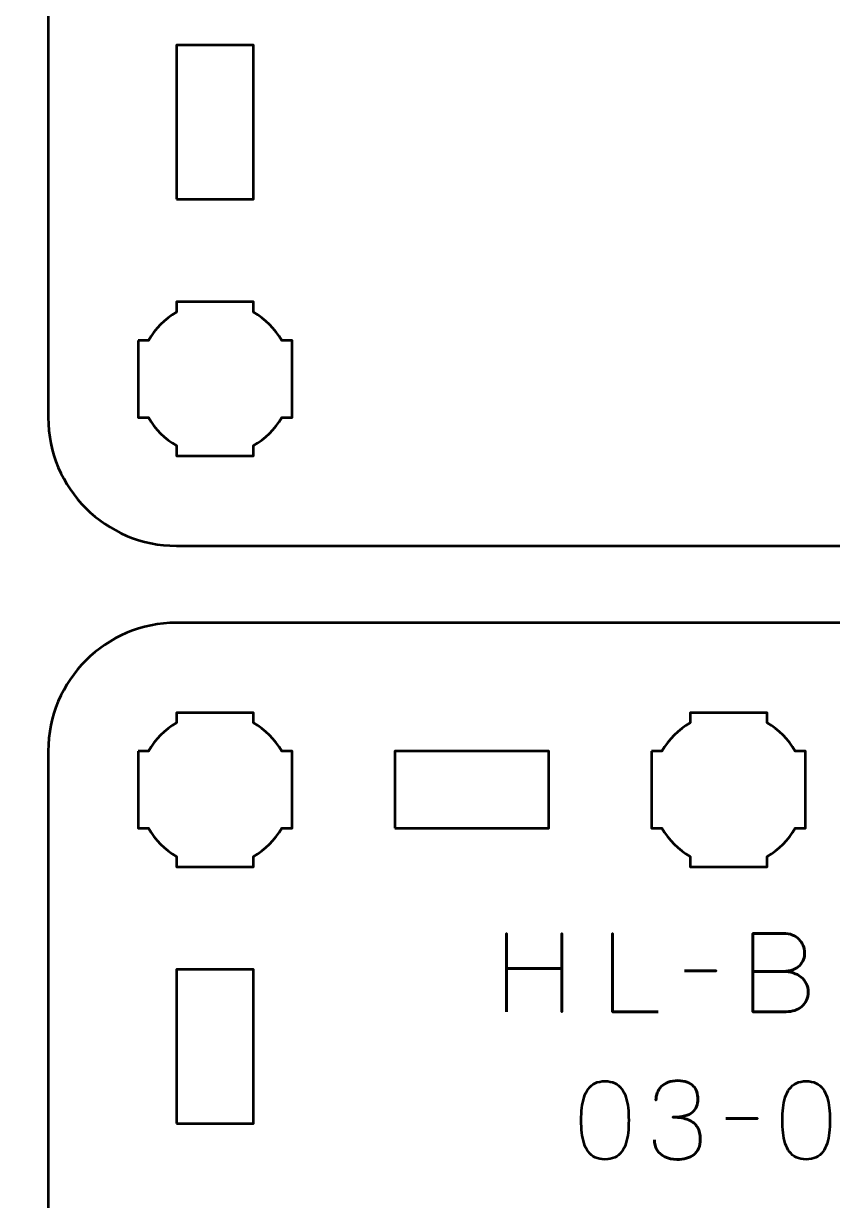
# Model space of a CAD drawing. Header units: centimetres. Extents: x -21 to 0, y -29.7 to 0.
# Drawn here: x -16.946 to -13.795, y -8.45 to -3.865 of the extents above; entities that cross this region are included whole.
import ezdxf

# ---------------------------------------------------------------- set-up
doc = ezdxf.new("R2010")
doc.units = ezdxf.units.CM
doc.header["$MEASUREMENT"] = 0
doc.layers.add('Layer 1', color=7, linetype='Continuous')

msp = doc.modelspace()

# ---------------------------------------------------------------- linework, layer by layer
at = {"layer": 'Layer 1', "lineweight": 53}
for points in [[(-16.35, -4.55), (-16.05, -4.55), (-16.05, -3.95), (-16.35, -3.95), (-16.35, -4.55)], [(-16.35, -8.15), (-16.05, -8.15), (-16.05, -7.55), (-16.35, -7.55), (-16.35, -8.15)]]:
    msp.add_lwpolyline(points, close=True, dxfattribs=at)
at = {"layer": 'Layer 1', "color": 1, "lineweight": 53}
msp.add_open_spline([(-21.00003, -29.19995), (-21.00003, -29.19995), (-21.00003, -2.89992), (-21.00003, -2.89992), (-21.00003, -2.89992), (-21.00003, -2.81709), (-20.93286, -2.74992), (-20.85003, -2.74992), (-20.85003, -2.74992), (-20.7672, -2.74992), (-20.70003, -2.68275), (-20.70003, -2.59992), (-20.70003, -2.59992), (-20.70003, -2.51709), (-20.7672, -2.44992), (-20.85003, -2.44992), (-20.85003, -2.44992), (-20.93286, -2.44992), (-21.00003, -2.38275), (-21.00003, -2.29992), (-21.00003, -2.29992), (-21.00003, -2.21709), (-20.93286, -2.14992), (-20.85003, -2.14992), (-20.85003, -2.14992), (-20.7672, -2.14992), (-20.70003, -2.08275), (-20.70003, -1.99992), (-20.70003, -1.99992), (-20.70003, -1.91709), (-20.7672, -1.84992), (-20.85003, -1.84992), (-20.85003, -1.84992), (-20.93286, -1.84992), (-21.00003, -1.78275), (-21.00003, -1.69992), (-21.00003, -1.69992), (-21.00003, -1.61709), (-20.93286, -1.54992), (-20.85003, -1.54992), (-20.85003, -1.54992), (-20.7672, -1.54992), (-20.70003, -1.48275), (-20.70003, -1.39992), (-20.70003, -1.39992), (-20.70003, -1.31709), (-20.7672, -1.24992), (-20.85003, -1.24992), (-20.85003, -1.24992), (-20.93286, -1.24992), (-21.00003, -1.18275), (-21.00003, -1.09992), (-21.00003, -1.09992), (-21.00003, -1.09992), (-21.00003, -0.49992), (-21.00003, -0.49992), (-21.00003, -0.49992), (-21.00003, -0.22295), (-20.77694, 0.00004), (-20.49994, 0.00004), (-20.49994, 0.00004), (-20.49994, 0.00004), (-0.50008, 0.00004), (-0.50008, 0.00004), (-0.50008, 0.00004), (-0.22294, 0.00004), (0.00002, -0.22295), (0.00002, -0.49992), (0.00002, -0.49992), (0.00002, -0.49992), (0.00002, -29.19995), (0.00002, -29.19995), (0.00002, -29.19995), (0.00002, -29.47695), (-0.22294, -29.70004), (-0.50008, -29.70004), (-0.50008, -29.70004), (-0.50008, -29.70004), (-20.49994, -29.70004), (-20.49994, -29.70004), (-20.49994, -29.70004), (-20.77694, -29.70004), (-21.00003, -29.47695), (-21.00003, -29.19995)], degree=3, knots=[0, 0, 0, 0, 0.047619, 0.047619, 0.047619, 0.047619, 0.0952381, 0.0952381, 0.0952381, 0.0952381, 0.1428571, 0.1428571, 0.1428571, 0.1428571, 0.1904762, 0.1904762, 0.1904762, 0.1904762, 0.2380952, 0.2380952, 0.2380952, 0.2380952, 0.2857143, 0.2857143, 0.2857143, 0.2857143, 0.3333333, 0.3333333, 0.3333333, 0.3333333, 0.3809524, 0.3809524, 0.3809524, 0.3809524, 0.4285714, 0.4285714, 0.4285714, 0.4285714, 0.4761905, 0.4761905, 0.4761905, 0.4761905, 0.5238095, 0.5238095, 0.5238095, 0.5238095, 0.5714286, 0.5714286, 0.5714286, 0.5714286, 0.6190476, 0.6190476, 0.6190476, 0.6190476, 0.6666667, 0.6666667, 0.6666667, 0.6666667, 0.7142857, 0.7142857, 0.7142857, 0.7142857, 0.7619048, 0.7619048, 0.7619048, 0.7619048, 0.8095238, 0.8095238, 0.8095238, 0.8095238, 0.8571429, 0.8571429, 0.8571429, 0.8571429, 0.9047619, 0.9047619, 0.9047619, 0.9047619, 0.952381, 0.952381, 0.952381, 0.952381, 1, 1, 1, 1], dxfattribs=at)
at = {"layer": 'Layer 1', "color": 3, "lineweight": 53}
for points in [[(-16.85, -5.4), (-16.85, -5.4), (-16.85, -1.1), (-16.85, -1.1), (-16.85, -1.1), (-16.85, -0.82391), (-16.62609, -0.6), (-16.35, -0.6), (-16.35, -0.6), (-16.35, -0.6), (-12.05, -0.6), (-12.05, -0.6), (-12.05, -0.6), (-11.77391, -0.6), (-11.55, -0.82391), (-11.55, -1.1), (-11.55, -1.1), (-11.55, -1.1), (-11.55, -5.4), (-11.55, -5.4), (-11.55, -5.4), (-11.55, -5.67609), (-11.77391, -5.9), (-12.05, -5.9), (-12.05, -5.9), (-12.05, -5.9), (-16.35, -5.9), (-16.35, -5.9), (-16.35, -5.9), (-16.62609, -5.9), (-16.85, -5.67609), (-16.85, -5.4)], [(-16.85, -11), (-16.85, -11), (-16.85, -6.7), (-16.85, -6.7), (-16.85, -6.7), (-16.85, -6.42391), (-16.62609, -6.2), (-16.35, -6.2), (-16.35, -6.2), (-16.35, -6.2), (-12.05, -6.2), (-12.05, -6.2), (-12.05, -6.2), (-11.77391, -6.2), (-11.55, -6.42391), (-11.55, -6.7), (-11.55, -6.7), (-11.55, -6.7), (-11.55, -11), (-11.55, -11), (-11.55, -11), (-11.55, -11.27609), (-11.77391, -11.5), (-12.05, -11.5), (-12.05, -11.5), (-12.05, -11.5), (-16.35, -11.5), (-16.35, -11.5), (-16.35, -11.5), (-16.62609, -11.5), (-16.85, -11.27609), (-16.85, -11)]]:
    msp.add_open_spline(points, degree=3, knots=[0, 0, 0, 0, 0.125, 0.125, 0.125, 0.125, 0.25, 0.25, 0.25, 0.25, 0.375, 0.375, 0.375, 0.375, 0.5, 0.5, 0.5, 0.5, 0.625, 0.625, 0.625, 0.625, 0.75, 0.75, 0.75, 0.75, 0.875, 0.875, 0.875, 0.875, 1, 1, 1, 1], dxfattribs=at)
at = {"layer": 'Layer 1', "lineweight": 53}
for points, knots in [([(-16.5, -5.1), (-16.5, -5.1), (-16.45985, -5.1), (-16.45985, -5.1), (-16.45985, -5.1), (-16.4335, -5.05447), (-16.39553, -5.0165), (-16.35, -4.99015), (-16.35, -4.99015), (-16.35, -4.99015), (-16.35, -4.95), (-16.35, -4.95), (-16.35, -4.95), (-16.35, -4.95), (-16.2, -4.95), (-16.2, -4.95), (-16.2, -4.95), (-16.2, -4.95), (-16.05, -4.95), (-16.05, -4.95), (-16.05, -4.95), (-16.05, -4.95), (-16.05, -4.99015), (-16.05, -4.99015), (-16.05, -4.99015), (-16.00447, -5.0165), (-15.9665, -5.05447), (-15.94015, -5.1), (-15.94015, -5.1), (-15.94015, -5.1), (-15.9, -5.1), (-15.9, -5.1), (-15.9, -5.1), (-15.9, -5.1), (-15.9, -5.25), (-15.9, -5.25), (-15.9, -5.25), (-15.9, -5.25), (-15.9, -5.4), (-15.9, -5.4), (-15.9, -5.4), (-15.9, -5.4), (-15.94015, -5.4), (-15.94015, -5.4), (-15.94015, -5.4), (-15.9665, -5.44553), (-16.00447, -5.4835), (-16.05, -5.50985), (-16.05, -5.50985), (-16.05, -5.50985), (-16.05, -5.55), (-16.05, -5.55), (-16.05, -5.55), (-16.05, -5.55), (-16.2, -5.55), (-16.2, -5.55), (-16.2, -5.55), (-16.2, -5.55), (-16.35, -5.55), (-16.35, -5.55), (-16.35, -5.55), (-16.35, -5.55), (-16.35, -5.50985), (-16.35, -5.50985), (-16.35, -5.50985), (-16.39553, -5.4835), (-16.4335, -5.44553), (-16.45985, -5.4), (-16.45985, -5.4), (-16.45985, -5.4), (-16.5, -5.4), (-16.5, -5.4), (-16.5, -5.4), (-16.5, -5.4), (-16.5, -5.25), (-16.5, -5.25), (-16.5, -5.25), (-16.5, -5.25), (-16.5, -5.1), (-16.5, -5.1)], [0, 0, 0, 0, 0.05, 0.05, 0.05, 0.05, 0.1, 0.1, 0.1, 0.1, 0.15, 0.15, 0.15, 0.15, 0.2, 0.2, 0.2, 0.2, 0.25, 0.25, 0.25, 0.25, 0.3, 0.3, 0.3, 0.3, 0.35, 0.35, 0.35, 0.35, 0.4, 0.4, 0.4, 0.4, 0.45, 0.45, 0.45, 0.45, 0.5, 0.5, 0.5, 0.5, 0.55, 0.55, 0.55, 0.55, 0.6, 0.6, 0.6, 0.6, 0.65, 0.65, 0.65, 0.65, 0.7, 0.7, 0.7, 0.7, 0.75, 0.75, 0.75, 0.75, 0.8, 0.8, 0.8, 0.8, 0.85, 0.85, 0.85, 0.85, 0.9, 0.9, 0.9, 0.9, 0.95, 0.95, 0.95, 0.95, 1, 1, 1, 1]), ([(-16.5, -6.7), (-16.5, -6.7), (-16.45985, -6.7), (-16.45985, -6.7), (-16.45985, -6.7), (-16.4335, -6.65447), (-16.39553, -6.6165), (-16.35, -6.59015), (-16.35, -6.59015), (-16.35, -6.59015), (-16.35, -6.55), (-16.35, -6.55), (-16.35, -6.55), (-16.35, -6.55), (-16.2, -6.55), (-16.2, -6.55), (-16.2, -6.55), (-16.2, -6.55), (-16.05, -6.55), (-16.05, -6.55), (-16.05, -6.55), (-16.05, -6.55), (-16.05, -6.59015), (-16.05, -6.59015), (-16.05, -6.59015), (-16.00447, -6.6165), (-15.9665, -6.65447), (-15.94015, -6.7), (-15.94015, -6.7), (-15.94015, -6.7), (-15.9, -6.7), (-15.9, -6.7), (-15.9, -6.7), (-15.9, -6.7), (-15.9, -6.85), (-15.9, -6.85), (-15.9, -6.85), (-15.9, -6.85), (-15.9, -7), (-15.9, -7), (-15.9, -7), (-15.9, -7), (-15.94015, -7), (-15.94015, -7), (-15.94015, -7), (-15.9665, -7.04553), (-16.00447, -7.0835), (-16.05, -7.10985), (-16.05, -7.10985), (-16.05, -7.10985), (-16.05, -7.15), (-16.05, -7.15), (-16.05, -7.15), (-16.05, -7.15), (-16.2, -7.15), (-16.2, -7.15), (-16.2, -7.15), (-16.2, -7.15), (-16.35, -7.15), (-16.35, -7.15), (-16.35, -7.15), (-16.35, -7.15), (-16.35, -7.10985), (-16.35, -7.10985), (-16.35, -7.10985), (-16.39553, -7.0835), (-16.4335, -7.04553), (-16.45985, -7), (-16.45985, -7), (-16.45985, -7), (-16.5, -7), (-16.5, -7), (-16.5, -7), (-16.5, -7), (-16.5, -6.85), (-16.5, -6.85), (-16.5, -6.85), (-16.5, -6.85), (-16.5, -6.7), (-16.5, -6.7)], [0, 0, 0, 0, 0.05, 0.05, 0.05, 0.05, 0.1, 0.1, 0.1, 0.1, 0.15, 0.15, 0.15, 0.15, 0.2, 0.2, 0.2, 0.2, 0.25, 0.25, 0.25, 0.25, 0.3, 0.3, 0.3, 0.3, 0.35, 0.35, 0.35, 0.35, 0.4, 0.4, 0.4, 0.4, 0.45, 0.45, 0.45, 0.45, 0.5, 0.5, 0.5, 0.5, 0.55, 0.55, 0.55, 0.55, 0.6, 0.6, 0.6, 0.6, 0.65, 0.65, 0.65, 0.65, 0.7, 0.7, 0.7, 0.7, 0.75, 0.75, 0.75, 0.75, 0.8, 0.8, 0.8, 0.8, 0.85, 0.85, 0.85, 0.85, 0.9, 0.9, 0.9, 0.9, 0.95, 0.95, 0.95, 0.95, 1, 1, 1, 1]), ([(-14.5, -6.7), (-14.5, -6.7), (-14.45985, -6.7), (-14.45985, -6.7), (-14.45985, -6.7), (-14.4335, -6.65447), (-14.39553, -6.6165), (-14.35, -6.59015), (-14.35, -6.59015), (-14.35, -6.59015), (-14.35, -6.55), (-14.35, -6.55), (-14.35, -6.55), (-14.35, -6.55), (-14.2, -6.55), (-14.2, -6.55), (-14.2, -6.55), (-14.2, -6.55), (-14.05, -6.55), (-14.05, -6.55), (-14.05, -6.55), (-14.05, -6.55), (-14.05, -6.59015), (-14.05, -6.59015), (-14.05, -6.59015), (-14.00447, -6.6165), (-13.9665, -6.65447), (-13.94015, -6.7), (-13.94015, -6.7), (-13.94015, -6.7), (-13.9, -6.7), (-13.9, -6.7), (-13.9, -6.7), (-13.9, -6.7), (-13.9, -6.85), (-13.9, -6.85), (-13.9, -6.85), (-13.9, -6.85), (-13.9, -7), (-13.9, -7), (-13.9, -7), (-13.9, -7), (-13.94015, -7), (-13.94015, -7), (-13.94015, -7), (-13.9665, -7.04553), (-14.00447, -7.0835), (-14.05, -7.10985), (-14.05, -7.10985), (-14.05, -7.10985), (-14.05, -7.15), (-14.05, -7.15), (-14.05, -7.15), (-14.05, -7.15), (-14.2, -7.15), (-14.2, -7.15), (-14.2, -7.15), (-14.2, -7.15), (-14.35, -7.15), (-14.35, -7.15), (-14.35, -7.15), (-14.35, -7.15), (-14.35, -7.10985), (-14.35, -7.10985), (-14.35, -7.10985), (-14.39553, -7.0835), (-14.4335, -7.04553), (-14.45985, -7), (-14.45985, -7), (-14.45985, -7), (-14.5, -7), (-14.5, -7), (-14.5, -7), (-14.5, -7), (-14.5, -6.85), (-14.5, -6.85), (-14.5, -6.85), (-14.5, -6.85), (-14.5, -6.7), (-14.5, -6.7)], [0, 0, 0, 0, 0.05, 0.05, 0.05, 0.05, 0.1, 0.1, 0.1, 0.1, 0.15, 0.15, 0.15, 0.15, 0.2, 0.2, 0.2, 0.2, 0.25, 0.25, 0.25, 0.25, 0.3, 0.3, 0.3, 0.3, 0.35, 0.35, 0.35, 0.35, 0.4, 0.4, 0.4, 0.4, 0.45, 0.45, 0.45, 0.45, 0.5, 0.5, 0.5, 0.5, 0.55, 0.55, 0.55, 0.55, 0.6, 0.6, 0.6, 0.6, 0.65, 0.65, 0.65, 0.65, 0.7, 0.7, 0.7, 0.7, 0.75, 0.75, 0.75, 0.75, 0.8, 0.8, 0.8, 0.8, 0.85, 0.85, 0.85, 0.85, 0.9, 0.9, 0.9, 0.9, 0.95, 0.95, 0.95, 0.95, 1, 1, 1, 1]), ([(-15.5, -7), (-15.5, -7), (-15.5, -6.7), (-15.5, -6.7), (-15.5, -6.7), (-15.5, -6.7), (-14.9, -6.7), (-14.9, -6.7), (-14.9, -6.7), (-14.9, -6.7), (-14.9, -7), (-14.9, -7), (-14.9, -7), (-14.9, -7), (-15.5, -7), (-15.5, -7)], [0, 0, 0, 0, 0.25, 0.25, 0.25, 0.25, 0.5, 0.5, 0.5, 0.5, 0.75, 0.75, 0.75, 0.75, 1, 1, 1, 1])]:
    msp.add_open_spline(points, degree=3, knots=knots, dxfattribs=at)
at = {"layer": 'Layer 1', "color": 5, "lineweight": 53}
for points, knots in [([(-15.06507, -7.71494), (-15.06507, -7.71494), (-15.06507, -7.54603), (-15.06507, -7.54603), (-15.06507, -7.54603), (-15.06507, -7.54603), (-14.8496, -7.54603), (-14.8496, -7.54603), (-14.8496, -7.54603), (-14.8496, -7.54603), (-14.8496, -7.71494), (-14.8496, -7.71494), (-14.8496, -7.71494), (-14.8496, -7.71494), (-14.8496, -7.41014), (-14.8496, -7.41014), (-14.8496, -7.41014), (-14.8496, -7.41014), (-14.8496, -7.54603), (-14.8496, -7.54603), (-14.8496, -7.54603), (-14.8496, -7.54603), (-15.06507, -7.54603), (-15.06507, -7.54603), (-15.06507, -7.54603), (-15.06507, -7.54603), (-15.06507, -7.41014), (-15.06507, -7.41014), (-15.06507, -7.41014), (-15.06507, -7.41014), (-15.06507, -7.71494), (-15.06507, -7.71494)], [0, 0, 0, 0, 0.125, 0.125, 0.125, 0.125, 0.25, 0.25, 0.25, 0.25, 0.375, 0.375, 0.375, 0.375, 0.5, 0.5, 0.5, 0.5, 0.625, 0.625, 0.625, 0.625, 0.75, 0.75, 0.75, 0.75, 0.875, 0.875, 0.875, 0.875, 1, 1, 1, 1]), ([(-14.47368, -7.71494), (-14.47368, -7.71494), (-14.6519, -7.71494), (-14.6519, -7.71494), (-14.6519, -7.71494), (-14.6519, -7.71494), (-14.6519, -7.40972), (-14.6519, -7.40972), (-14.6519, -7.40972), (-14.6519, -7.40972), (-14.6519, -7.71494), (-14.6519, -7.71494), (-14.6519, -7.71494), (-14.6519, -7.71494), (-14.47368, -7.71494), (-14.47368, -7.71494)], [0, 0, 0, 0, 0.25, 0.25, 0.25, 0.25, 0.5, 0.5, 0.5, 0.5, 0.75, 0.75, 0.75, 0.75, 1, 1, 1, 1]), ([(-14.10581, -7.55788), (-14.10581, -7.55788), (-13.98855, -7.55788), (-13.98855, -7.55788), (-13.98855, -7.55788), (-13.97331, -7.55781), (-13.96033, -7.5557), (-13.94939, -7.55153), (-13.94939, -7.55153), (-13.93852, -7.54744), (-13.92971, -7.54187), (-13.92286, -7.53488), (-13.92286, -7.53488), (-13.91602, -7.5279), (-13.91108, -7.52), (-13.90797, -7.51125), (-13.90797, -7.51125), (-13.90494, -7.50257), (-13.90353, -7.49354), (-13.90388, -7.48423), (-13.90388, -7.48423), (-13.90431, -7.47491), (-13.90628, -7.46588), (-13.90981, -7.45706), (-13.90981, -7.45706), (-13.91327, -7.44824), (-13.91849, -7.44027), (-13.92533, -7.43314), (-13.92533, -7.43314), (-13.93217, -7.42602), (-13.94071, -7.42037), (-13.95108, -7.41621), (-13.95108, -7.41621), (-13.96146, -7.41198), (-13.97366, -7.40979), (-13.9877, -7.40972), (-13.9877, -7.40972), (-13.9877, -7.40972), (-14.10581, -7.40972), (-14.10581, -7.40972), (-14.10581, -7.40972), (-14.10581, -7.40972), (-14.10581, -7.71494), (-14.10581, -7.71494), (-14.10581, -7.71494), (-14.10581, -7.71494), (-13.97585, -7.71494), (-13.97585, -7.71494), (-13.97585, -7.71494), (-13.96371, -7.71494), (-13.95242, -7.71318), (-13.94198, -7.70972), (-13.94198, -7.70972), (-13.93154, -7.70619), (-13.92244, -7.70118), (-13.91454, -7.69448), (-13.91454, -7.69448), (-13.9067, -7.68785), (-13.90057, -7.6798), (-13.89619, -7.67028), (-13.89619, -7.67028), (-13.89182, -7.66075), (-13.88956, -7.64996), (-13.88949, -7.63789), (-13.88949, -7.63789), (-13.88977, -7.62576), (-13.89231, -7.61482), (-13.89718, -7.60502), (-13.89718, -7.60502), (-13.90205, -7.59521), (-13.90882, -7.58681), (-13.91757, -7.57976), (-13.91757, -7.57976), (-13.92632, -7.57277), (-13.93676, -7.56734), (-13.94876, -7.5636), (-13.94876, -7.5636), (-13.96075, -7.55986), (-13.97401, -7.55796), (-13.98855, -7.55788), (-13.98855, -7.55788), (-13.97401, -7.55796), (-13.96075, -7.55986), (-13.94876, -7.5636), (-13.94876, -7.5636), (-13.93676, -7.56734), (-13.92632, -7.57277), (-13.91757, -7.57976), (-13.91757, -7.57976), (-13.90882, -7.58681), (-13.90205, -7.59521), (-13.89718, -7.60502), (-13.89718, -7.60502), (-13.89231, -7.61482), (-13.88977, -7.62576), (-13.88949, -7.63789), (-13.88949, -7.63789), (-13.88956, -7.64996), (-13.89182, -7.66075), (-13.89619, -7.67028), (-13.89619, -7.67028), (-13.90057, -7.6798), (-13.9067, -7.68785), (-13.91454, -7.69448), (-13.91454, -7.69448), (-13.92244, -7.70118), (-13.93154, -7.70619), (-13.94198, -7.70972), (-13.94198, -7.70972), (-13.95242, -7.71318), (-13.96371, -7.71494), (-13.97585, -7.71494), (-13.97585, -7.71494), (-13.97585, -7.71494), (-14.10581, -7.71494), (-14.10581, -7.71494), (-14.10581, -7.71494), (-14.10581, -7.71494), (-14.10581, -7.40972), (-14.10581, -7.40972), (-14.10581, -7.40972), (-14.10581, -7.40972), (-13.9877, -7.40972), (-13.9877, -7.40972), (-13.9877, -7.40972), (-13.97366, -7.40979), (-13.96146, -7.41198), (-13.95108, -7.41621), (-13.95108, -7.41621), (-13.94071, -7.42037), (-13.93217, -7.42602), (-13.92533, -7.43314), (-13.92533, -7.43314), (-13.91849, -7.44027), (-13.91327, -7.44824), (-13.90981, -7.45706), (-13.90981, -7.45706), (-13.90628, -7.46588), (-13.90431, -7.47491), (-13.90388, -7.48423), (-13.90388, -7.48423), (-13.90353, -7.49354), (-13.90494, -7.50257), (-13.90797, -7.51125), (-13.90797, -7.51125), (-13.91108, -7.52), (-13.91602, -7.5279), (-13.92286, -7.53488), (-13.92286, -7.53488), (-13.92971, -7.54187), (-13.93852, -7.54744), (-13.94939, -7.55153), (-13.94939, -7.55153), (-13.96033, -7.5557), (-13.97331, -7.55781), (-13.98855, -7.55788), (-13.98855, -7.55788), (-13.98855, -7.55788), (-14.10581, -7.55788), (-14.10581, -7.55788)], [0, 0, 0, 0, 0.025, 0.025, 0.025, 0.025, 0.05, 0.05, 0.05, 0.05, 0.075, 0.075, 0.075, 0.075, 0.1, 0.1, 0.1, 0.1, 0.125, 0.125, 0.125, 0.125, 0.15, 0.15, 0.15, 0.15, 0.175, 0.175, 0.175, 0.175, 0.2, 0.2, 0.2, 0.2, 0.225, 0.225, 0.225, 0.225, 0.25, 0.25, 0.25, 0.25, 0.275, 0.275, 0.275, 0.275, 0.3, 0.3, 0.3, 0.3, 0.325, 0.325, 0.325, 0.325, 0.35, 0.35, 0.35, 0.35, 0.375, 0.375, 0.375, 0.375, 0.4, 0.4, 0.4, 0.4, 0.425, 0.425, 0.425, 0.425, 0.45, 0.45, 0.45, 0.45, 0.475, 0.475, 0.475, 0.475, 0.5, 0.5, 0.5, 0.5, 0.525, 0.525, 0.525, 0.525, 0.55, 0.55, 0.55, 0.55, 0.575, 0.575, 0.575, 0.575, 0.6, 0.6, 0.6, 0.6, 0.625, 0.625, 0.625, 0.625, 0.65, 0.65, 0.65, 0.65, 0.675, 0.675, 0.675, 0.675, 0.7, 0.7, 0.7, 0.7, 0.725, 0.725, 0.725, 0.725, 0.75, 0.75, 0.75, 0.75, 0.775, 0.775, 0.775, 0.775, 0.8, 0.8, 0.8, 0.8, 0.825, 0.825, 0.825, 0.825, 0.85, 0.85, 0.85, 0.85, 0.875, 0.875, 0.875, 0.875, 0.9, 0.9, 0.9, 0.9, 0.925, 0.925, 0.925, 0.925, 0.95, 0.95, 0.95, 0.95, 0.975, 0.975, 0.975, 0.975, 1, 1, 1, 1]), ([(-14.37166, -7.55534), (-14.37166, -7.55534), (-14.24847, -7.55534), (-14.24847, -7.55534), (-14.24847, -7.55534), (-14.24847, -7.55534), (-14.37166, -7.55534), (-14.37166, -7.55534)], [0, 0, 0, 0, 0.5, 0.5, 0.5, 0.5, 1, 1, 1, 1]), ([(-14.68132, -8.29025), (-14.66651, -8.29018), (-14.65374, -8.28757), (-14.64308, -8.28249), (-14.64308, -8.28249), (-14.6325, -8.27741), (-14.62368, -8.27014), (-14.61663, -8.2609), (-14.61663, -8.2609), (-14.60964, -8.25159), (-14.60414, -8.24058), (-14.60005, -8.22788), (-14.60005, -8.22788), (-14.59602, -8.21518), (-14.59313, -8.20128), (-14.59151, -8.18604), (-14.59151, -8.18604), (-14.58981, -8.1708), (-14.58897, -8.15478), (-14.58904, -8.13785), (-14.58904, -8.13785), (-14.58897, -8.12099), (-14.58981, -8.10497), (-14.59151, -8.0898), (-14.59151, -8.0898), (-14.59313, -8.07463), (-14.59602, -8.06066), (-14.60005, -8.04796), (-14.60005, -8.04796), (-14.60414, -8.03533), (-14.60964, -8.02433), (-14.61663, -8.01494), (-14.61663, -8.01494), (-14.62368, -8.00563), (-14.6325, -7.99836), (-14.64308, -7.99328), (-14.64308, -7.99328), (-14.65374, -7.98813), (-14.66651, -7.98552), (-14.68132, -7.98545), (-14.68132, -7.98545), (-14.69614, -7.98552), (-14.70891, -7.98813), (-14.71957, -7.99328), (-14.71957, -7.99328), (-14.73015, -7.99836), (-14.73897, -8.00563), (-14.74602, -8.01494), (-14.74602, -8.01494), (-14.75301, -8.02433), (-14.75851, -8.03533), (-14.7626, -8.04796), (-14.7626, -8.04796), (-14.76663, -8.06066), (-14.76952, -8.07463), (-14.77114, -8.0898), (-14.77114, -8.0898), (-14.77283, -8.10497), (-14.77368, -8.12099), (-14.77361, -8.13785), (-14.77361, -8.13785), (-14.77368, -8.15478), (-14.77283, -8.1708), (-14.77114, -8.18604), (-14.77114, -8.18604), (-14.76952, -8.20128), (-14.76663, -8.21518), (-14.7626, -8.22788), (-14.7626, -8.22788), (-14.75851, -8.24058), (-14.75301, -8.25159), (-14.74602, -8.2609), (-14.74602, -8.2609), (-14.73897, -8.27014), (-14.73015, -8.27741), (-14.71957, -8.28249), (-14.71957, -8.28249), (-14.70891, -8.28757), (-14.69614, -8.29018), (-14.68132, -8.29025)], [0, 0, 0, 0, 0.05, 0.05, 0.05, 0.05, 0.1, 0.1, 0.1, 0.1, 0.15, 0.15, 0.15, 0.15, 0.2, 0.2, 0.2, 0.2, 0.25, 0.25, 0.25, 0.25, 0.3, 0.3, 0.3, 0.3, 0.35, 0.35, 0.35, 0.35, 0.4, 0.4, 0.4, 0.4, 0.45, 0.45, 0.45, 0.45, 0.5, 0.5, 0.5, 0.5, 0.55, 0.55, 0.55, 0.55, 0.6, 0.6, 0.6, 0.6, 0.65, 0.65, 0.65, 0.65, 0.7, 0.7, 0.7, 0.7, 0.75, 0.75, 0.75, 0.75, 0.8, 0.8, 0.8, 0.8, 0.85, 0.85, 0.85, 0.85, 0.9, 0.9, 0.9, 0.9, 0.95, 0.95, 0.95, 0.95, 1, 1, 1, 1]), ([(-14.68132, -8.29025), (-14.66651, -8.29018), (-14.65374, -8.28757), (-14.64308, -8.28249), (-14.64308, -8.28249), (-14.6325, -8.27741), (-14.62368, -8.27014), (-14.61663, -8.2609), (-14.61663, -8.2609), (-14.60964, -8.25159), (-14.60414, -8.24058), (-14.60005, -8.22788), (-14.60005, -8.22788), (-14.59602, -8.21518), (-14.59313, -8.20128), (-14.59151, -8.18604), (-14.59151, -8.18604), (-14.58981, -8.1708), (-14.58897, -8.15478), (-14.58904, -8.13785), (-14.58904, -8.13785), (-14.58897, -8.12099), (-14.58981, -8.10497), (-14.59151, -8.0898), (-14.59151, -8.0898), (-14.59313, -8.07463), (-14.59602, -8.06066), (-14.60005, -8.04796), (-14.60005, -8.04796), (-14.60414, -8.03533), (-14.60964, -8.02433), (-14.61663, -8.01494), (-14.61663, -8.01494), (-14.62368, -8.00563), (-14.6325, -7.99836), (-14.64308, -7.99328), (-14.64308, -7.99328), (-14.65374, -7.98813), (-14.66651, -7.98552), (-14.68132, -7.98545), (-14.68132, -7.98545), (-14.69614, -7.98552), (-14.70891, -7.98813), (-14.71957, -7.99328), (-14.71957, -7.99328), (-14.73015, -7.99836), (-14.73897, -8.00563), (-14.74602, -8.01494), (-14.74602, -8.01494), (-14.75301, -8.02433), (-14.75851, -8.03533), (-14.7626, -8.04796), (-14.7626, -8.04796), (-14.76663, -8.06066), (-14.76952, -8.07463), (-14.77114, -8.0898), (-14.77114, -8.0898), (-14.77283, -8.10497), (-14.77368, -8.12099), (-14.77361, -8.13785), (-14.77361, -8.13785), (-14.77368, -8.15478), (-14.77283, -8.1708), (-14.77114, -8.18604), (-14.77114, -8.18604), (-14.76952, -8.20128), (-14.76663, -8.21518), (-14.7626, -8.22788), (-14.7626, -8.22788), (-14.75851, -8.24058), (-14.75301, -8.25159), (-14.74602, -8.2609), (-14.74602, -8.2609), (-14.73897, -8.27014), (-14.73015, -8.27741), (-14.71957, -8.28249), (-14.71957, -8.28249), (-14.70891, -8.28757), (-14.69614, -8.29018), (-14.68132, -8.29025)], [0, 0, 0, 0, 0.05, 0.05, 0.05, 0.05, 0.1, 0.1, 0.1, 0.1, 0.15, 0.15, 0.15, 0.15, 0.2, 0.2, 0.2, 0.2, 0.25, 0.25, 0.25, 0.25, 0.3, 0.3, 0.3, 0.3, 0.35, 0.35, 0.35, 0.35, 0.4, 0.4, 0.4, 0.4, 0.45, 0.45, 0.45, 0.45, 0.5, 0.5, 0.5, 0.5, 0.55, 0.55, 0.55, 0.55, 0.6, 0.6, 0.6, 0.6, 0.65, 0.65, 0.65, 0.65, 0.7, 0.7, 0.7, 0.7, 0.75, 0.75, 0.75, 0.75, 0.8, 0.8, 0.8, 0.8, 0.85, 0.85, 0.85, 0.85, 0.9, 0.9, 0.9, 0.9, 0.95, 0.95, 0.95, 0.95, 1, 1, 1, 1]), ([(-14.48871, -8.21363), (-14.48864, -8.22887), (-14.48511, -8.24213), (-14.47813, -8.25363), (-14.47813, -8.25363), (-14.47114, -8.26506), (-14.46119, -8.27402), (-14.44821, -8.28044), (-14.44821, -8.28044), (-14.43523, -8.28686), (-14.41964, -8.29011), (-14.4015, -8.29025), (-14.4015, -8.29025), (-14.38789, -8.29025), (-14.37554, -8.28884), (-14.36432, -8.28588), (-14.36432, -8.28588), (-14.35317, -8.28291), (-14.34358, -8.27833), (-14.33546, -8.27205), (-14.33546, -8.27205), (-14.32735, -8.26577), (-14.32114, -8.25765), (-14.3167, -8.24778), (-14.3167, -8.24778), (-14.31232, -8.23783), (-14.31014, -8.2259), (-14.31007, -8.21193), (-14.31007, -8.21193), (-14.30999, -8.19331), (-14.3138, -8.17757), (-14.32135, -8.1648), (-14.32135, -8.1648), (-14.3289, -8.15203), (-14.34062, -8.14244), (-14.35635, -8.13588), (-14.35635, -8.13588), (-14.37208, -8.12931), (-14.39226, -8.126), (-14.41674, -8.126), (-14.41674, -8.126), (-14.39847, -8.12607), (-14.38316, -8.12438), (-14.37067, -8.12092), (-14.37067, -8.12092), (-14.35825, -8.11746), (-14.34831, -8.11259), (-14.34083, -8.10624), (-14.34083, -8.10624), (-14.33335, -8.09996), (-14.32792, -8.09248), (-14.32467, -8.08388), (-14.32467, -8.08388), (-14.32135, -8.07534), (-14.31973, -8.06596), (-14.3198, -8.05573), (-14.3198, -8.05573), (-14.31973, -8.04549), (-14.32114, -8.03604), (-14.32396, -8.02729), (-14.32396, -8.02729), (-14.32672, -8.01854), (-14.33123, -8.01085), (-14.33737, -8.00429), (-14.33737, -8.00429), (-14.34351, -7.99773), (-14.35162, -7.99258), (-14.36157, -7.98891), (-14.36157, -7.98891), (-14.37159, -7.98524), (-14.3838, -7.98341), (-14.39812, -7.98334), (-14.39812, -7.98334), (-14.41237, -7.98341), (-14.42486, -7.98552), (-14.43544, -7.98962), (-14.43544, -7.98962), (-14.4461, -7.99371), (-14.45484, -7.99928), (-14.4619, -8.00641), (-14.4619, -8.00641), (-14.46888, -8.01353), (-14.47411, -8.02165), (-14.47756, -8.03082), (-14.47756, -8.03082), (-14.48109, -8.03999), (-14.48278, -8.04973), (-14.48278, -8.05996), (-14.48278, -8.05996), (-14.48278, -8.04973), (-14.48109, -8.03999), (-14.47756, -8.03082), (-14.47756, -8.03082), (-14.47411, -8.02165), (-14.46888, -8.01353), (-14.4619, -8.00641), (-14.4619, -8.00641), (-14.45484, -7.99928), (-14.4461, -7.99371), (-14.43544, -7.98962), (-14.43544, -7.98962), (-14.42486, -7.98552), (-14.41237, -7.98341), (-14.39812, -7.98334), (-14.39812, -7.98334), (-14.3838, -7.98341), (-14.37159, -7.98524), (-14.36157, -7.98891), (-14.36157, -7.98891), (-14.35162, -7.99258), (-14.34351, -7.99773), (-14.33737, -8.00429), (-14.33737, -8.00429), (-14.33123, -8.01085), (-14.32672, -8.01854), (-14.32396, -8.02729), (-14.32396, -8.02729), (-14.32114, -8.03604), (-14.31973, -8.04549), (-14.3198, -8.05573), (-14.3198, -8.05573), (-14.31973, -8.06596), (-14.32135, -8.07534), (-14.32467, -8.08388), (-14.32467, -8.08388), (-14.32792, -8.09248), (-14.33335, -8.09996), (-14.34083, -8.10624), (-14.34083, -8.10624), (-14.34831, -8.11259), (-14.35825, -8.11746), (-14.37067, -8.12092), (-14.37067, -8.12092), (-14.38316, -8.12438), (-14.39847, -8.12607), (-14.41674, -8.126), (-14.41674, -8.126), (-14.39226, -8.126), (-14.37208, -8.12931), (-14.35635, -8.13588), (-14.35635, -8.13588), (-14.34062, -8.14244), (-14.3289, -8.15203), (-14.32135, -8.1648), (-14.32135, -8.1648), (-14.3138, -8.17757), (-14.30999, -8.19331), (-14.31007, -8.21193), (-14.31007, -8.21193), (-14.31014, -8.2259), (-14.31232, -8.23783), (-14.3167, -8.24778), (-14.3167, -8.24778), (-14.32114, -8.25765), (-14.32735, -8.26577), (-14.33546, -8.27205), (-14.33546, -8.27205), (-14.34358, -8.27833), (-14.35317, -8.28291), (-14.36432, -8.28588), (-14.36432, -8.28588), (-14.37554, -8.28884), (-14.38789, -8.29025), (-14.4015, -8.29025), (-14.4015, -8.29025), (-14.41964, -8.29011), (-14.43523, -8.28686), (-14.44821, -8.28044), (-14.44821, -8.28044), (-14.46119, -8.27402), (-14.47114, -8.26506), (-14.47813, -8.25363), (-14.47813, -8.25363), (-14.48511, -8.24213), (-14.48864, -8.22887), (-14.48871, -8.21363)], [0, 0, 0, 0, 0.0227273, 0.0227273, 0.0227273, 0.0227273, 0.0454545, 0.0454545, 0.0454545, 0.0454545, 0.0681818, 0.0681818, 0.0681818, 0.0681818, 0.0909091, 0.0909091, 0.0909091, 0.0909091, 0.1136364, 0.1136364, 0.1136364, 0.1136364, 0.1363636, 0.1363636, 0.1363636, 0.1363636, 0.1590909, 0.1590909, 0.1590909, 0.1590909, 0.1818182, 0.1818182, 0.1818182, 0.1818182, 0.2045455, 0.2045455, 0.2045455, 0.2045455, 0.2272727, 0.2272727, 0.2272727, 0.2272727, 0.25, 0.25, 0.25, 0.25, 0.2727273, 0.2727273, 0.2727273, 0.2727273, 0.2954545, 0.2954545, 0.2954545, 0.2954545, 0.3181818, 0.3181818, 0.3181818, 0.3181818, 0.3409091, 0.3409091, 0.3409091, 0.3409091, 0.3636364, 0.3636364, 0.3636364, 0.3636364, 0.3863636, 0.3863636, 0.3863636, 0.3863636, 0.4090909, 0.4090909, 0.4090909, 0.4090909, 0.4318182, 0.4318182, 0.4318182, 0.4318182, 0.4545455, 0.4545455, 0.4545455, 0.4545455, 0.4772727, 0.4772727, 0.4772727, 0.4772727, 0.5, 0.5, 0.5, 0.5, 0.5227273, 0.5227273, 0.5227273, 0.5227273, 0.5454545, 0.5454545, 0.5454545, 0.5454545, 0.5681818, 0.5681818, 0.5681818, 0.5681818, 0.5909091, 0.5909091, 0.5909091, 0.5909091, 0.6136364, 0.6136364, 0.6136364, 0.6136364, 0.6363636, 0.6363636, 0.6363636, 0.6363636, 0.6590909, 0.6590909, 0.6590909, 0.6590909, 0.6818182, 0.6818182, 0.6818182, 0.6818182, 0.7045455, 0.7045455, 0.7045455, 0.7045455, 0.7272727, 0.7272727, 0.7272727, 0.7272727, 0.75, 0.75, 0.75, 0.75, 0.7727273, 0.7727273, 0.7727273, 0.7727273, 0.7954545, 0.7954545, 0.7954545, 0.7954545, 0.8181818, 0.8181818, 0.8181818, 0.8181818, 0.8409091, 0.8409091, 0.8409091, 0.8409091, 0.8636364, 0.8636364, 0.8636364, 0.8636364, 0.8863636, 0.8863636, 0.8863636, 0.8863636, 0.9090909, 0.9090909, 0.9090909, 0.9090909, 0.9318182, 0.9318182, 0.9318182, 0.9318182, 0.9545455, 0.9545455, 0.9545455, 0.9545455, 0.9772727, 0.9772727, 0.9772727, 0.9772727, 1, 1, 1, 1]), ([(-13.89774, -8.29025), (-13.88293, -8.29018), (-13.87016, -8.28757), (-13.8595, -8.28249), (-13.8595, -8.28249), (-13.84892, -8.27741), (-13.8401, -8.27014), (-13.83305, -8.2609), (-13.83305, -8.2609), (-13.82606, -8.25159), (-13.82056, -8.24058), (-13.81647, -8.22788), (-13.81647, -8.22788), (-13.81244, -8.21518), (-13.80955, -8.20128), (-13.80793, -8.18604), (-13.80793, -8.18604), (-13.80623, -8.1708), (-13.80539, -8.15478), (-13.80546, -8.13785), (-13.80546, -8.13785), (-13.80539, -8.12099), (-13.80623, -8.10497), (-13.80793, -8.0898), (-13.80793, -8.0898), (-13.80955, -8.07463), (-13.81244, -8.06066), (-13.81647, -8.04796), (-13.81647, -8.04796), (-13.82056, -8.03533), (-13.82606, -8.02433), (-13.83305, -8.01494), (-13.83305, -8.01494), (-13.8401, -8.00563), (-13.84892, -7.99836), (-13.8595, -7.99328), (-13.8595, -7.99328), (-13.87016, -7.98813), (-13.88293, -7.98552), (-13.89774, -7.98545), (-13.89774, -7.98545), (-13.91256, -7.98552), (-13.92533, -7.98813), (-13.93599, -7.99328), (-13.93599, -7.99328), (-13.94657, -7.99836), (-13.95539, -8.00563), (-13.96244, -8.01494), (-13.96244, -8.01494), (-13.96943, -8.02433), (-13.97493, -8.03533), (-13.97902, -8.04796), (-13.97902, -8.04796), (-13.98305, -8.06066), (-13.98594, -8.07463), (-13.98756, -8.0898), (-13.98756, -8.0898), (-13.98925, -8.10497), (-13.9901, -8.12099), (-13.99003, -8.13785), (-13.99003, -8.13785), (-13.9901, -8.15478), (-13.98925, -8.1708), (-13.98756, -8.18604), (-13.98756, -8.18604), (-13.98594, -8.20128), (-13.98305, -8.21518), (-13.97902, -8.22788), (-13.97902, -8.22788), (-13.97493, -8.24058), (-13.96943, -8.25159), (-13.96244, -8.2609), (-13.96244, -8.2609), (-13.95539, -8.27014), (-13.94657, -8.27741), (-13.93599, -8.28249), (-13.93599, -8.28249), (-13.92533, -8.28757), (-13.91256, -8.29018), (-13.89774, -8.29025)], [0, 0, 0, 0, 0.05, 0.05, 0.05, 0.05, 0.1, 0.1, 0.1, 0.1, 0.15, 0.15, 0.15, 0.15, 0.2, 0.2, 0.2, 0.2, 0.25, 0.25, 0.25, 0.25, 0.3, 0.3, 0.3, 0.3, 0.35, 0.35, 0.35, 0.35, 0.4, 0.4, 0.4, 0.4, 0.45, 0.45, 0.45, 0.45, 0.5, 0.5, 0.5, 0.5, 0.55, 0.55, 0.55, 0.55, 0.6, 0.6, 0.6, 0.6, 0.65, 0.65, 0.65, 0.65, 0.7, 0.7, 0.7, 0.7, 0.75, 0.75, 0.75, 0.75, 0.8, 0.8, 0.8, 0.8, 0.85, 0.85, 0.85, 0.85, 0.9, 0.9, 0.9, 0.9, 0.95, 0.95, 0.95, 0.95, 1, 1, 1, 1]), ([(-13.89774, -8.29025), (-13.88293, -8.29018), (-13.87016, -8.28757), (-13.8595, -8.28249), (-13.8595, -8.28249), (-13.84892, -8.27741), (-13.8401, -8.27014), (-13.83305, -8.2609), (-13.83305, -8.2609), (-13.82606, -8.25159), (-13.82056, -8.24058), (-13.81647, -8.22788), (-13.81647, -8.22788), (-13.81244, -8.21518), (-13.80955, -8.20128), (-13.80793, -8.18604), (-13.80793, -8.18604), (-13.80623, -8.1708), (-13.80539, -8.15478), (-13.80546, -8.13785), (-13.80546, -8.13785), (-13.80539, -8.12099), (-13.80623, -8.10497), (-13.80793, -8.0898), (-13.80793, -8.0898), (-13.80955, -8.07463), (-13.81244, -8.06066), (-13.81647, -8.04796), (-13.81647, -8.04796), (-13.82056, -8.03533), (-13.82606, -8.02433), (-13.83305, -8.01494), (-13.83305, -8.01494), (-13.8401, -8.00563), (-13.84892, -7.99836), (-13.8595, -7.99328), (-13.8595, -7.99328), (-13.87016, -7.98813), (-13.88293, -7.98552), (-13.89774, -7.98545), (-13.89774, -7.98545), (-13.91256, -7.98552), (-13.92533, -7.98813), (-13.93599, -7.99328), (-13.93599, -7.99328), (-13.94657, -7.99836), (-13.95539, -8.00563), (-13.96244, -8.01494), (-13.96244, -8.01494), (-13.96943, -8.02433), (-13.97493, -8.03533), (-13.97902, -8.04796), (-13.97902, -8.04796), (-13.98305, -8.06066), (-13.98594, -8.07463), (-13.98756, -8.0898), (-13.98756, -8.0898), (-13.98925, -8.10497), (-13.9901, -8.12099), (-13.99003, -8.13785), (-13.99003, -8.13785), (-13.9901, -8.15478), (-13.98925, -8.1708), (-13.98756, -8.18604), (-13.98756, -8.18604), (-13.98594, -8.20128), (-13.98305, -8.21518), (-13.97902, -8.22788), (-13.97902, -8.22788), (-13.97493, -8.24058), (-13.96943, -8.25159), (-13.96244, -8.2609), (-13.96244, -8.2609), (-13.95539, -8.27014), (-13.94657, -8.27741), (-13.93599, -8.28249), (-13.93599, -8.28249), (-13.92533, -8.28757), (-13.91256, -8.29018), (-13.89774, -8.29025)], [0, 0, 0, 0, 0.05, 0.05, 0.05, 0.05, 0.1, 0.1, 0.1, 0.1, 0.15, 0.15, 0.15, 0.15, 0.2, 0.2, 0.2, 0.2, 0.25, 0.25, 0.25, 0.25, 0.3, 0.3, 0.3, 0.3, 0.35, 0.35, 0.35, 0.35, 0.4, 0.4, 0.4, 0.4, 0.45, 0.45, 0.45, 0.45, 0.5, 0.5, 0.5, 0.5, 0.55, 0.55, 0.55, 0.55, 0.6, 0.6, 0.6, 0.6, 0.65, 0.65, 0.65, 0.65, 0.7, 0.7, 0.7, 0.7, 0.75, 0.75, 0.75, 0.75, 0.8, 0.8, 0.8, 0.8, 0.85, 0.85, 0.85, 0.85, 0.9, 0.9, 0.9, 0.9, 0.95, 0.95, 0.95, 0.95, 1, 1, 1, 1]), ([(-14.21016, -8.13065), (-14.21016, -8.13065), (-14.08697, -8.13065), (-14.08697, -8.13065), (-14.08697, -8.13065), (-14.08697, -8.13065), (-14.21016, -8.13065), (-14.21016, -8.13065)], [0, 0, 0, 0, 0.5, 0.5, 0.5, 0.5, 1, 1, 1, 1])]:
    msp.add_open_spline(points, degree=3, knots=knots, dxfattribs=at)

doc.saveas('drawing.dxf')
